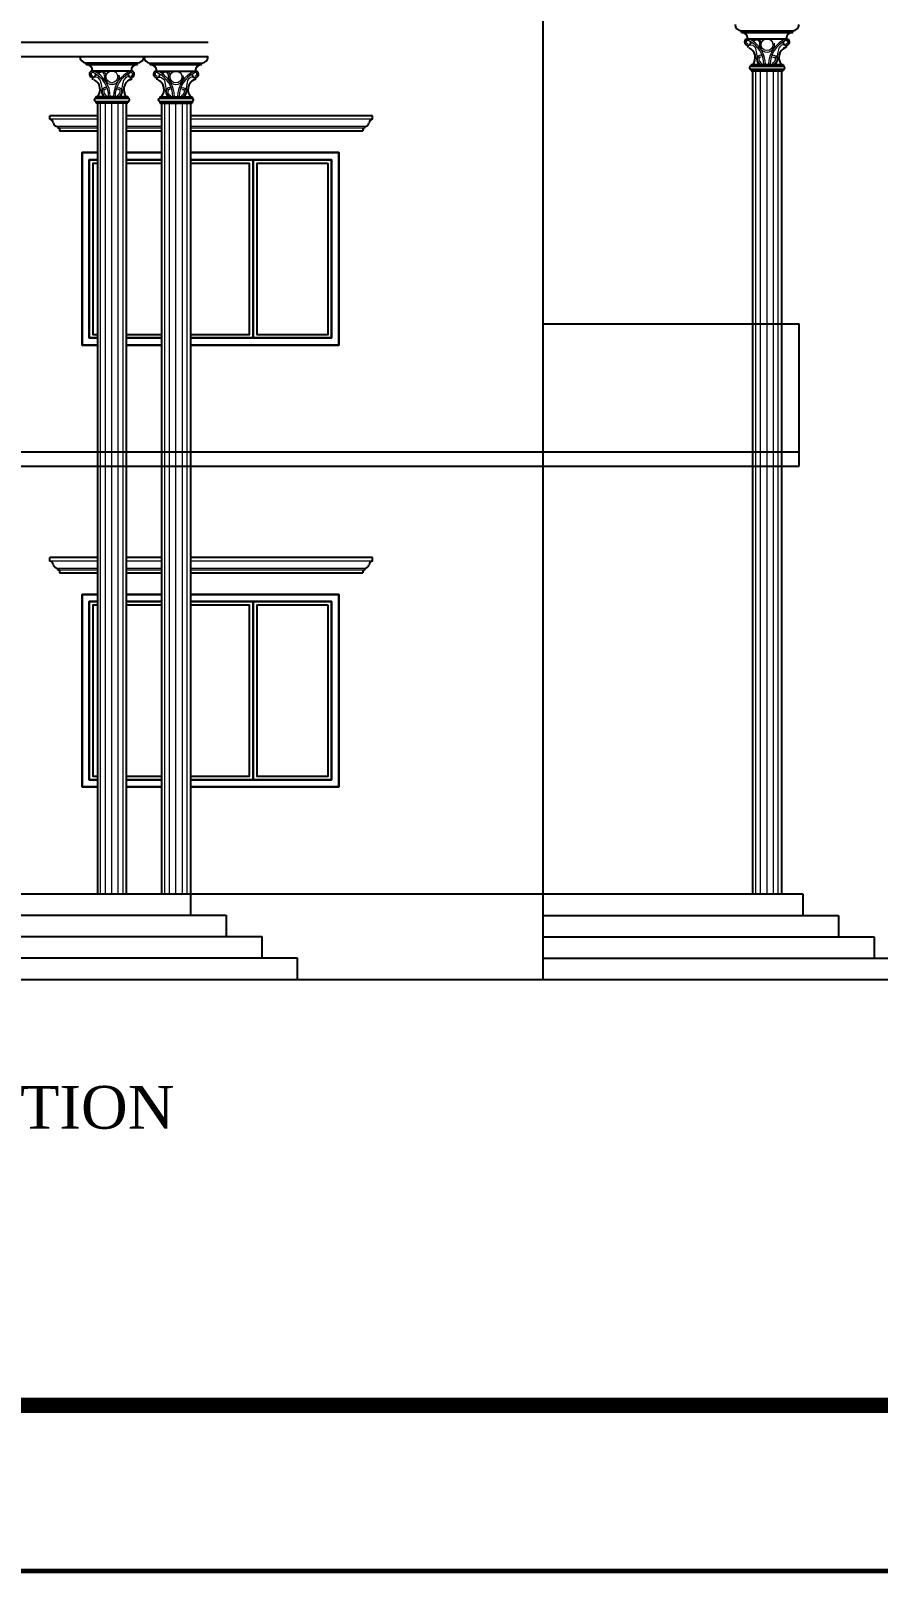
# Model space of a CAD drawing. Header units: inches. Extents: x 108286 to 1018414, y -1240248 to 57686.
# Drawn here: x 503810.4 to 504048, y -617441 to -617008.7 of the extents above; entities that cross this region are included whole.
import ezdxf

# ---------------------------------------------------------------- set-up
doc = ezdxf.new("R2010")
doc.units = ezdxf.units.IN
doc.header["$MEASUREMENT"] = 0
for name, color, linetype, lineweight in [('CORNICE', 150, 'Continuous', 20), ('ELEVATION', 31, 'Continuous', 25), ('HATCH', 255, 'Continuous', 18), ('plan elevation', 11, 'Continuous', 25), ('SHEETS', 7, 'Continuous', 60), ('TEXT', 231, 'Continuous', 20)]:
    doc.layers.add(name, color=color, linetype=linetype, lineweight=lineweight)
doc.layers.add('exwall', color=1, linetype='Continuous')
doc.layers.add('Layer1', color=150, linetype='Continuous')
doc.styles.add('7 INCH str', font='times.ttf', dxfattribs={"height": 6})

msp = doc.modelspace()

# ---------------------------------------------------------------- linework, layer by layer
at = {"layer": 'CORNICE'}
for p, q in [((503829.03, -617033.54), (503815.69, -617033.54)), ((503847.02, -617033.54), (503837.13, -617033.54)), ((503906.2, -617033.54), (503855.11, -617033.54)), ((503829.03, -617035.57), (503817.95, -617035.57)), ((503829.03, -617036.06), (503818.45, -617036.06)), ((503847.02, -617035.57), (503837.13, -617035.57)), ((503847.02, -617036.06), (503837.13, -617036.06)), ((503903.94, -617035.57), (503855.11, -617035.57)), ((503903.94, -617036.06), (503855.11, -617036.06)), ((503829.03, -617157.54), (503815.69, -617157.54)), ((503847.02, -617157.54), (503837.13, -617157.54)), ((503906.2, -617157.54), (503855.11, -617157.54)), ((503829.03, -617159.57), (503817.95, -617159.57)), ((503829.03, -617160.06), (503818.45, -617160.06)), ((503847.02, -617159.57), (503837.13, -617159.57)), ((503847.02, -617160.06), (503837.13, -617160.06)), ((503903.94, -617159.57), (503855.11, -617159.57)), ((503903.94, -617160.06), (503855.11, -617160.06))]:
    msp.add_line(p, q, dxfattribs=at)
at = {"layer": 'ELEVATION', "linetype": 'Continuous'}
for p, q in [((503815.69, -617033.54), (503815.69, -617032.54)), ((503815.69, -617033.54), (503815.69, -617032.54)), ((503829.03, -617032.54), (503815.69, -617032.54)), ((503847.02, -617032.54), (503837.13, -617032.54)), ((503906.2, -617032.54), (503855.11, -617032.54)), ((503906.2, -617033.54), (503906.2, -617032.54)), ((503906.2, -617033.54), (503906.2, -617032.54)), ((503817.95, -617035.57), (503817.95, -617036.06)), ((503818.45, -617036.06), (503817.95, -617036.06)), ((503818.45, -617036.06), (503818.45, -617036.81)), ((503818.45, -617036.81), (503829.03, -617036.81)), ((503837.13, -617036.81), (503847.02, -617036.81)), ((503855.11, -617036.81), (503903.44, -617036.81)), ((503902.7, -617036.81), (503903.44, -617036.81)), ((503903.44, -617036.06), (503903.94, -617036.06)), ((503903.44, -617036.06), (503903.44, -617036.81)), ((503903.94, -617035.57), (503903.94, -617036.06)), ((503829.03, -617156.54), (503815.69, -617156.54)), ((503815.69, -617157.54), (503815.69, -617156.54)), ((503815.69, -617157.54), (503815.69, -617156.54)), ((503847.02, -617156.54), (503837.13, -617156.54)), ((503906.2, -617156.54), (503855.11, -617156.54)), ((503906.2, -617157.54), (503906.2, -617156.54)), ((503906.2, -617157.54), (503906.2, -617156.54)), ((503817.95, -617159.57), (503817.95, -617160.06)), ((503818.45, -617160.06), (503817.95, -617160.06)), ((503818.45, -617160.06), (503818.45, -617160.81)), ((503818.45, -617160.81), (503829.03, -617160.81)), ((503837.13, -617160.81), (503847.02, -617160.81)), ((503855.11, -617160.81), (503903.44, -617160.81)), ((503902.7, -617160.81), (503903.44, -617160.81)), ((503903.44, -617160.06), (503903.94, -617160.06)), ((503903.44, -617160.06), (503903.44, -617160.81)), ((503903.94, -617159.57), (503903.94, -617160.06))]:
    msp.add_line(p, q, dxfattribs=at)
for centre, start, end in [((503815.43, -617034.8), 11.637, 78.363), ((503906.46, -617034.8), 101.637, 168.363), ((503817.95, -617034.28), 191.637, 270), ((503903.94, -617034.28), 270, 348.363), ((503815.43, -617158.8), 11.637, 78.363), ((503817.95, -617158.28), 191.637, 270), ((503903.94, -617158.28), 270, 348.363), ((503906.46, -617158.8), 101.637, 168.363)]:
    msp.add_arc(centre, 1.29, start, end, dxfattribs=at)
at = {"layer": 'exwall', "color": 7, "ltscale": 15}
for p, q in [((503954.07, -617274.91), (503954.07, -616882.91)), ((503632.15, -617011.91), (503860.07, -617011.91)), ((503632.15, -617015.91), (503860.07, -617015.91)), ((503954.07, -617090.91), (504025.85, -617090.91)), ((504025.85, -617130.91), (504025.85, -617090.91)), ((503540.07, -617126.91), (504025.85, -617126.91)), ((503540.07, -617130.91), (504025.85, -617130.91)), ((503540.07, -617250.91), (504026.9, -617250.91)), ((503855.11, -617250.91), (503855.11, -617256.91)), ((504026.9, -617250.91), (504026.9, -617256.95)), ((503627.08, -617256.91), (503865.11, -617256.91)), ((503865.11, -617256.91), (503865.11, -617262.91)), ((503954.07, -617256.95), (504036.9, -617256.95)), ((504036.9, -617256.95), (504036.9, -617262.95)), ((503617.08, -617262.91), (503875.11, -617262.91)), ((503875.11, -617262.91), (503875.11, -617268.91)), ((503954.07, -617262.95), (504046.9, -617262.95)), ((504046.9, -617262.95), (504046.9, -617268.95)), ((503607.08, -617268.91), (503885.11, -617268.91)), ((503885.11, -617268.91), (503885.11, -617274.91)), ((503954.07, -617268.95), (504056.9, -617268.95)), ((503488.18, -617274.91), (504084.85, -617274.91))]:
    msp.add_line(p, q, dxfattribs=at)
at = {"layer": 'exwall', "color": 27, "ltscale": 15}
for p, q in [((503824.72, -617042.91), (503824.72, -617096.91)), ((503824.72, -617096.91), (503829.03, -617096.91)), ((503855.11, -617096.91), (503896.72, -617096.91)), ((503824.72, -617166.91), (503829.03, -617166.91)), ((503824.72, -617166.91), (503824.72, -617220.91)), ((503824.72, -617166.91), (503824.72, -617220.91)), ((503837.13, -617166.91), (503847.02, -617166.91)), ((503824.72, -617220.91), (503829.03, -617220.91)), ((503824.72, -617220.91), (503829.03, -617220.91))]:
    msp.add_line(p, q, dxfattribs=at)
at = {"layer": 'HATCH'}
for p, q in [((504013.7, -617250.91), (504013.7, -617019.96)), ((504015.05, -617250.91), (504015.05, -617019.96)), ((504016.85, -617250.91), (504016.85, -617019.96)), ((504018.65, -617250.91), (504018.65, -617019.96)), ((504020, -617250.91), (504020, -617019.96)), ((503829.93, -617250.91), (503829.93, -617028.96)), ((503831.28, -617250.91), (503831.28, -617028.96)), ((503833.08, -617250.91), (503833.08, -617028.96)), ((503834.88, -617250.91), (503834.88, -617028.96)), ((503836.23, -617250.91), (503836.23, -617028.96)), ((503847.92, -617250.91), (503847.92, -617028.99)), ((503849.26, -617250.91), (503849.26, -617028.99)), ((503851.06, -617250.91), (503851.06, -617028.99)), ((503852.86, -617250.91), (503852.86, -617028.99)), ((503854.21, -617250.91), (503854.21, -617028.99))]:
    msp.add_line(p, q, dxfattribs=at)
for points in [[(504011.86, -617012.65), (504012.83, -617012.73), (504013.31, -617013.25), (504013.6, -617013.63), (504013.83, -617014.68), (504014.03, -617015.78), (504013.93, -617016.54), (504013.98, -617017.2), (504014.22, -617017.73), (504014.36, -617018.11), (504014.41, -617018.16)], [(504011.86, -617012.65), (504012.83, -617012.73), (504013.31, -617013.25), (504013.6, -617013.63), (504013.83, -617014.68), (504014.03, -617015.78), (504013.93, -617016.54), (504013.98, -617017.2), (504014.22, -617017.73), (504014.36, -617018.11), (504014.41, -617018.16)], [(504015.41, -617015.78), (504014.93, -617015.59), (504014.5, -617015.78), (504014.12, -617016.25), (504014.12, -617016.87), (504014.17, -617017.2), (504014.36, -617017.49), (504014.65, -617017.92), (504014.84, -617018.06), (504014.88, -617018.06), (504014.91, -617018.16)], [(504015.41, -617015.78), (504014.93, -617015.59), (504014.5, -617015.78), (504014.12, -617016.25), (504014.12, -617016.87), (504014.17, -617017.2), (504014.36, -617017.49), (504014.64, -617017.92), (504014.84, -617018.06), (504014.88, -617018.06), (504014.91, -617018.16)], [(504015.24, -617016.19), (504014.94, -617016.07), (504014.78, -617016.14), (504014.57, -617016.41), (504014.57, -617016.84), (504014.6, -617017.04), (504014.73, -617017.24), (504014.98, -617017.6), (504015.29, -617017.84), (504015.34, -617018.03)], [(504015.24, -617016.19), (504014.94, -617016.07), (504014.78, -617016.14), (504014.57, -617016.41), (504014.57, -617016.84), (504014.6, -617017.04), (504014.73, -617017.24), (504014.98, -617017.6), (504015.29, -617017.84), (504015.34, -617018.03)], [(504018.31, -617015.78), (504018.78, -617015.59), (504019.21, -617015.78), (504019.59, -617016.25), (504019.59, -617016.87), (504019.55, -617017.2), (504019.36, -617017.49), (504019.07, -617017.92), (504018.88, -617018.06), (504018.83, -617018.06), (504018.8, -617018.16)], [(504018.31, -617015.78), (504018.78, -617015.59), (504019.21, -617015.78), (504019.59, -617016.25), (504019.59, -617016.87), (504019.55, -617017.2), (504019.36, -617017.49), (504019.07, -617017.92), (504018.88, -617018.06), (504018.83, -617018.06), (504018.8, -617018.16)], [(504018.47, -617016.19), (504018.77, -617016.07), (504018.93, -617016.14), (504019.14, -617016.41), (504019.14, -617016.84), (504019.12, -617017.04), (504018.98, -617017.24), (504018.74, -617017.6), (504018.43, -617017.84), (504018.37, -617018.03)], [(504018.47, -617016.19), (504018.77, -617016.07), (504018.93, -617016.14), (504019.14, -617016.41), (504019.14, -617016.84), (504019.12, -617017.04), (504018.98, -617017.24), (504018.74, -617017.6), (504018.43, -617017.84), (504018.37, -617018.03)], [(504021.85, -617012.65), (504020.88, -617012.73), (504020.4, -617013.25), (504020.12, -617013.63), (504019.88, -617014.68), (504019.69, -617015.78), (504019.78, -617016.54), (504019.74, -617017.2), (504019.5, -617017.73), (504019.36, -617018.11), (504019.31, -617018.16)], [(504021.85, -617012.65), (504020.88, -617012.73), (504020.4, -617013.25), (504020.12, -617013.63), (504019.88, -617014.68), (504019.69, -617015.78), (504019.78, -617016.54), (504019.74, -617017.2), (504019.5, -617017.73), (504019.36, -617018.11), (504019.31, -617018.16)], [(503828.09, -617021.65), (503829.06, -617021.73), (503829.54, -617022.25), (503829.83, -617022.63), (503830.07, -617023.68), (503830.26, -617024.78), (503830.16, -617025.54), (503830.21, -617026.2), (503830.45, -617026.73), (503830.59, -617027.11), (503830.64, -617027.16)], [(503828.09, -617021.65), (503829.06, -617021.73), (503829.54, -617022.25), (503829.83, -617022.63), (503830.07, -617023.68), (503830.26, -617024.78), (503830.16, -617025.54), (503830.21, -617026.2), (503830.45, -617026.73), (503830.59, -617027.11), (503830.64, -617027.16)], [(503831.64, -617024.78), (503831.16, -617024.59), (503830.73, -617024.78), (503830.35, -617025.25), (503830.35, -617025.87), (503830.4, -617026.2), (503830.59, -617026.49), (503830.88, -617026.92), (503831.07, -617027.06), (503831.11, -617027.06), (503831.14, -617027.16)], [(503831.64, -617024.78), (503831.16, -617024.59), (503830.73, -617024.78), (503830.35, -617025.25), (503830.35, -617025.87), (503830.4, -617026.2), (503830.59, -617026.49), (503830.88, -617026.92), (503831.07, -617027.06), (503831.11, -617027.06), (503831.14, -617027.16)], [(503831.47, -617025.19), (503831.17, -617025.07), (503831.02, -617025.14), (503830.8, -617025.41), (503830.8, -617025.84), (503830.83, -617026.04), (503830.96, -617026.24), (503831.21, -617026.6), (503831.52, -617026.84), (503831.57, -617027.03)], [(503831.47, -617025.19), (503831.17, -617025.07), (503831.01, -617025.14), (503830.8, -617025.41), (503830.8, -617025.84), (503830.83, -617026.04), (503830.96, -617026.24), (503831.21, -617026.6), (503831.52, -617026.84), (503831.57, -617027.03)], [(503834.54, -617024.78), (503835.01, -617024.59), (503835.44, -617024.78), (503835.82, -617025.25), (503835.82, -617025.87), (503835.78, -617026.2), (503835.59, -617026.49), (503835.3, -617026.92), (503835.11, -617027.06), (503835.06, -617027.06), (503835.03, -617027.16)], [(503834.54, -617024.78), (503835.01, -617024.59), (503835.44, -617024.78), (503835.82, -617025.25), (503835.82, -617025.87), (503835.78, -617026.2), (503835.59, -617026.49), (503835.3, -617026.92), (503835.11, -617027.06), (503835.06, -617027.06), (503835.03, -617027.16)], [(503834.7, -617025.19), (503835, -617025.07), (503835.16, -617025.14), (503835.37, -617025.41), (503835.37, -617025.84), (503835.35, -617026.04), (503835.21, -617026.24), (503834.97, -617026.6), (503834.66, -617026.84), (503834.6, -617027.03)], [(503834.7, -617025.19), (503835, -617025.07), (503835.16, -617025.14), (503835.37, -617025.41), (503835.37, -617025.84), (503835.35, -617026.04), (503835.21, -617026.24), (503834.97, -617026.6), (503834.66, -617026.84), (503834.6, -617027.03)], [(503838.08, -617021.65), (503837.11, -617021.73), (503836.63, -617022.25), (503836.35, -617022.63), (503836.11, -617023.68), (503835.92, -617024.78), (503836.01, -617025.54), (503835.97, -617026.2), (503835.73, -617026.73), (503835.59, -617027.11), (503835.54, -617027.16)], [(503838.08, -617021.65), (503837.11, -617021.73), (503836.63, -617022.25), (503836.35, -617022.63), (503836.11, -617023.68), (503835.92, -617024.78), (503836.01, -617025.54), (503835.97, -617026.2), (503835.73, -617026.73), (503835.59, -617027.11), (503835.54, -617027.16)], [(503846.08, -617021.69), (503847.05, -617021.77), (503847.53, -617022.29), (503847.81, -617022.67), (503848.05, -617023.72), (503848.24, -617024.81), (503848.15, -617025.58), (503848.19, -617026.24), (503848.43, -617026.76), (503848.57, -617027.15), (503848.62, -617027.2)], [(503846.08, -617021.69), (503847.05, -617021.77), (503847.53, -617022.29), (503847.81, -617022.67), (503848.05, -617023.72), (503848.24, -617024.81), (503848.14, -617025.58), (503848.19, -617026.24), (503848.43, -617026.76), (503848.57, -617027.15), (503848.62, -617027.2)], [(503849.62, -617024.81), (503849.15, -617024.62), (503848.72, -617024.81), (503848.34, -617025.29), (503848.34, -617025.91), (503848.38, -617026.24), (503848.57, -617026.53), (503848.86, -617026.96), (503849.05, -617027.1), (503849.1, -617027.1), (503849.13, -617027.2)], [(503849.62, -617024.81), (503849.15, -617024.62), (503848.72, -617024.81), (503848.34, -617025.29), (503848.34, -617025.91), (503848.38, -617026.24), (503848.57, -617026.53), (503848.86, -617026.96), (503849.05, -617027.1), (503849.1, -617027.1), (503849.13, -617027.2)], [(503849.46, -617025.23), (503849.15, -617025.11), (503849, -617025.18), (503848.79, -617025.45), (503848.79, -617025.88), (503848.81, -617026.08), (503848.95, -617026.28), (503849.19, -617026.64), (503849.5, -617026.87), (503849.56, -617027.07)], [(503849.46, -617025.23), (503849.15, -617025.11), (503849, -617025.18), (503848.79, -617025.45), (503848.79, -617025.88), (503848.81, -617026.08), (503848.95, -617026.28), (503849.19, -617026.64), (503849.5, -617026.87), (503849.56, -617027.07)], [(503852.52, -617024.81), (503853, -617024.62), (503853.43, -617024.81), (503853.81, -617025.29), (503853.81, -617025.91), (503853.76, -617026.24), (503853.57, -617026.53), (503853.28, -617026.96), (503853.09, -617027.1), (503853.05, -617027.1), (503853.02, -617027.2)], [(503852.52, -617024.81), (503853, -617024.62), (503853.43, -617024.81), (503853.81, -617025.29), (503853.81, -617025.91), (503853.76, -617026.24), (503853.57, -617026.53), (503853.28, -617026.96), (503853.09, -617027.1), (503853.05, -617027.1), (503853.02, -617027.2)], [(503852.69, -617025.23), (503852.99, -617025.11), (503853.14, -617025.18), (503853.36, -617025.45), (503853.36, -617025.88), (503853.33, -617026.08), (503853.2, -617026.28), (503852.95, -617026.64), (503852.64, -617026.87), (503852.59, -617027.07)], [(503852.69, -617025.23), (503852.99, -617025.11), (503853.14, -617025.18), (503853.36, -617025.45), (503853.36, -617025.88), (503853.33, -617026.08), (503853.2, -617026.28), (503852.95, -617026.64), (503852.64, -617026.87), (503852.59, -617027.07)], [(503856.07, -617021.69), (503855.1, -617021.77), (503854.62, -617022.29), (503854.33, -617022.67), (503854.09, -617023.72), (503853.9, -617024.81), (503854, -617025.58), (503853.95, -617026.24), (503853.71, -617026.76), (503853.57, -617027.15), (503853.52, -617027.2)], [(503856.07, -617021.69), (503855.1, -617021.77), (503854.62, -617022.29), (503854.33, -617022.67), (503854.09, -617023.72), (503853.9, -617024.81), (503854, -617025.58), (503853.95, -617026.24), (503853.71, -617026.76), (503853.57, -617027.15), (503853.52, -617027.2)]]:
    msp.add_lwpolyline(points, dxfattribs=at)
for centre in [(504016.86, -617012.62), (504016.86, -617012.62), (503833.09, -617021.62), (503833.09, -617021.62), (503851.07, -617021.66), (503851.07, -617021.66)]:
    msp.add_circle(centre, 1.66, dxfattribs=at)
for centre, radius, start, end in [((504011.46, -617011.86), 0.45, 47.8029, 270), ((504011.46, -617011.86), 0.45, 47.8029, 270), ((504008.38, -617018.26), 8.03, 0.6961, 65.3014), ((504008.38, -617018.26), 8.03, 0.6961, 65.3014), ((504008.55, -617018.2), 7.41, 0.2648, 64.3157), ((504008.55, -617018.2), 7.41, 0.2648, 64.3157), ((504014.01, -617012.21), 1.24, 343.6181, 154.9968), ((504014.01, -617012.21), 1.24, 343.6181, 154.9968), ((504013.91, -617012.19), 0.887, 342.8526, 155.6253), ((504013.91, -617012.19), 0.887, 342.8526, 155.6253), ((504016.86, -617012.62), 2.11, 168.0367, 11.9633), ((504016.86, -617012.62), 2.11, 168.0367, 11.9633), ((504025, -617018.15), 7.7, 110.9184, 180.0646), ((504025, -617018.15), 7.7, 110.9184, 180.0646), ((504025.16, -617018.2), 7.41, 115.6843, 179.7352), ((504025.16, -617018.2), 7.41, 115.6843, 179.7352), ((504022.26, -617011.86), 0.9, 179.2724, 90), ((504022.26, -617011.86), 0.45, 270, 132.1971), ((504022.25, -617011.86), 0.45, 270, 132.1971), ((503827.69, -617020.86), 0.45, 47.8029, 270), ((503827.69, -617020.86), 0.45, 47.8029, 270), ((503824.61, -617027.26), 8.03, 0.6961, 65.3014), ((503824.61, -617027.26), 8.03, 0.6961, 65.3014), ((503824.78, -617027.2), 7.41, 0.2648, 64.3157), ((503824.78, -617027.2), 7.41, 0.2648, 64.3157), ((503830.24, -617021.21), 1.24, 343.6181, 154.9968), ((503830.24, -617021.21), 1.24, 343.6181, 154.9968), ((503830.14, -617021.19), 0.887, 342.8526, 155.6253), ((503830.14, -617021.19), 0.887, 342.8526, 155.6253), ((503841.23, -617027.15), 7.7, 110.9184, 180.0646), ((503841.23, -617027.15), 7.7, 110.9184, 180.0646), ((503841.39, -617027.2), 7.41, 115.6843, 179.7352), ((503841.39, -617027.2), 7.41, 115.6843, 179.7352), ((503838.49, -617020.86), 0.9, 179.2724, 90), ((503838.49, -617020.86), 0.45, 270, 132.1971), ((503838.49, -617020.86), 0.45, 270, 132.1971), ((503845.67, -617020.9), 0.45, 47.8029, 270), ((503845.67, -617020.9), 0.45, 47.8029, 270), ((503842.59, -617027.29), 8.03, 0.6961, 65.3014), ((503842.59, -617027.29), 8.03, 0.6961, 65.3014), ((503842.77, -617027.24), 7.41, 0.2648, 64.3157), ((503842.77, -617027.24), 7.41, 0.2648, 64.3157), ((503848.23, -617021.25), 1.24, 343.6181, 154.9968), ((503848.23, -617021.25), 1.24, 343.6181, 154.9968), ((503848.12, -617021.23), 0.887, 342.8526, 155.6253), ((503848.12, -617021.23), 0.887, 342.8526, 155.6253), ((503859.22, -617027.19), 7.7, 110.9184, 180.0646), ((503859.22, -617027.19), 7.7, 110.9184, 180.0646), ((503859.38, -617027.24), 7.41, 115.6843, 179.7352), ((503859.38, -617027.24), 7.41, 115.6843, 179.7352), ((503856.47, -617020.9), 0.9, 179.2724, 90), ((503856.47, -617020.9), 0.45, 270, 132.1971), ((503856.47, -617020.9), 0.45, 270, 132.1971), ((503833.09, -617021.62), 2.11, 168.0367, 11.9633), ((503833.09, -617021.62), 2.11, 168.0367, 11.9633), ((503851.07, -617021.66), 2.11, 168.0367, 11.9633), ((503851.07, -617021.66), 2.11, 168.0367, 11.9633)]:
    msp.add_arc(centre, radius, start, end, dxfattribs=at)
at = {"layer": 'Layer1', "color": 167, "ltscale": 15}
for p, q in [((503824.72, -617042.91), (503829.03, -617042.91)), ((503829.03, -617042.91), (503824.72, -617042.91)), ((503824.72, -617042.91), (503824.72, -617096.91)), ((503837.13, -617042.91), (503847.02, -617042.91)), ((503847.02, -617042.91), (503837.13, -617042.91)), ((503855.11, -617042.91), (503896.72, -617042.91)), ((503896.72, -617042.91), (503855.11, -617042.91)), ((503896.72, -617042.91), (503896.72, -617096.91)), ((503896.72, -617096.91), (503896.72, -617042.91)), ((503829.03, -617096.91), (503824.72, -617096.91)), ((503837.13, -617096.91), (503847.02, -617096.91)), ((503847.02, -617096.91), (503837.13, -617096.91)), ((503896.72, -617096.91), (503855.11, -617096.91)), ((503824.72, -617166.91), (503829.03, -617166.91)), ((503829.03, -617166.91), (503824.72, -617166.91)), ((503824.72, -617166.91), (503824.72, -617220.91)), ((503837.13, -617166.91), (503847.02, -617166.91)), ((503847.02, -617166.91), (503837.13, -617166.91)), ((503855.11, -617166.91), (503896.72, -617166.91)), ((503855.11, -617166.91), (503896.72, -617166.91)), ((503896.72, -617166.91), (503855.11, -617166.91)), ((503896.72, -617166.91), (503896.72, -617220.91)), ((503896.72, -617166.91), (503896.72, -617220.91)), ((503896.72, -617220.91), (503896.72, -617166.91)), ((503829.03, -617220.91), (503824.72, -617220.91)), ((503837.13, -617220.91), (503847.02, -617220.91)), ((503837.13, -617220.91), (503847.02, -617220.91)), ((503847.02, -617220.91), (503837.13, -617220.91)), ((503855.11, -617220.91), (503896.72, -617220.91)), ((503855.11, -617220.91), (503896.72, -617220.91)), ((503896.72, -617220.91), (503855.11, -617220.91))]:
    msp.add_line(p, q, dxfattribs=at)
for points in [[(503829.03, -617096.91), (503824.72, -617096.91), (503824.72, -617042.91), (503829.03, -617042.91)], [(503829.03, -617094.91), (503826.72, -617094.91), (503826.72, -617044.91), (503829.03, -617044.91)], [(503829.03, -617044.91), (503826.72, -617044.91), (503826.72, -617094.91), (503829.03, -617094.91)], [(503829.03, -617045.91), (503827.72, -617045.91), (503827.72, -617093.91), (503829.03, -617093.91)], [(503837.13, -617042.91), (503847.02, -617042.91)], [(503837.13, -617044.91), (503847.02, -617044.91)], [(503847.02, -617044.91), (503837.13, -617044.91)], [(503847.02, -617045.91), (503837.13, -617045.91)], [(503855.11, -617042.91), (503896.72, -617042.91), (503896.72, -617096.91), (503855.11, -617096.91)], [(503855.11, -617044.91), (503894.72, -617044.91), (503894.72, -617094.91), (503855.11, -617094.91)], [(503855.11, -617094.91), (503872.72, -617094.91), (503872.72, -617044.91), (503855.11, -617044.91)], [(503855.11, -617093.91), (503871.72, -617093.91), (503871.72, -617045.91), (503855.11, -617045.91)], [(503837.13, -617093.91), (503847.02, -617093.91)], [(503847.02, -617094.91), (503837.13, -617094.91)], [(503837.13, -617094.91), (503847.02, -617094.91)], [(503847.02, -617096.91), (503837.13, -617096.91)], [(503829.03, -617220.91), (503824.72, -617220.91), (503824.72, -617166.91), (503829.03, -617166.91)], [(503837.13, -617166.91), (503847.02, -617166.91)], [(503855.11, -617166.91), (503896.72, -617166.91), (503896.72, -617220.91), (503855.11, -617220.91)], [(503829.03, -617218.91), (503826.72, -617218.91), (503826.72, -617168.91), (503829.03, -617168.91)], [(503829.03, -617168.91), (503826.72, -617168.91), (503826.72, -617218.91), (503829.03, -617218.91)], [(503829.03, -617169.91), (503827.72, -617169.91), (503827.72, -617217.91), (503829.03, -617217.91)], [(503837.13, -617168.91), (503847.02, -617168.91)], [(503847.02, -617168.91), (503837.13, -617168.91)], [(503847.02, -617169.91), (503837.13, -617169.91)], [(503855.11, -617168.91), (503894.72, -617168.91), (503894.72, -617218.91), (503855.11, -617218.91)], [(503855.11, -617218.91), (503872.72, -617218.91), (503872.72, -617168.91), (503855.11, -617168.91)], [(503855.11, -617217.91), (503871.72, -617217.91), (503871.72, -617169.91), (503855.11, -617169.91)], [(503837.13, -617217.91), (503847.02, -617217.91)], [(503847.02, -617218.91), (503837.13, -617218.91)], [(503837.13, -617218.91), (503847.02, -617218.91)], [(503847.02, -617220.91), (503837.13, -617220.91)]]:
    msp.add_lwpolyline(points, dxfattribs=at)
for points in [[(503894.72, -617044.91), (503872.72, -617044.91), (503872.72, -617094.91), (503894.72, -617094.91)], [(503893.72, -617045.91), (503873.72, -617045.91), (503873.72, -617093.91), (503893.72, -617093.91)], [(503894.72, -617168.91), (503872.72, -617168.91), (503872.72, -617218.91), (503894.72, -617218.91)], [(503893.72, -617169.91), (503873.72, -617169.91), (503873.72, -617217.91), (503893.72, -617217.91)]]:
    msp.add_lwpolyline(points, close=True, dxfattribs=at)
at = {"layer": 'plan elevation', "ltscale": 30}
for p, q in [((504009.66, -617008.71), (504024.05, -617008.71)), ((504009.66, -617009.16), (504024.05, -617009.16)), ((504009.66, -617009.16), (504024.05, -617009.16)), ((504009.67, -617009.16), (504009.67, -617008.71)), ((504009.67, -617009.16), (504009.67, -617008.71)), ((504011.46, -617010.96), (504020.65, -617010.96)), ((504011.46, -617010.96), (504022.25, -617010.96)), ((504012.55, -617009.16), (504022.26, -617009.16)), ((504012.55, -617009.16), (504022.25, -617009.16)), ((504024.05, -617009.16), (504024.05, -617008.71)), ((504024.05, -617009.16), (504024.05, -617008.71)), ((504011.46, -617012.76), (504011.46, -617013.43)), ((504011.46, -617012.76), (504011.46, -617013.43)), ((504022.25, -617012.76), (504022.25, -617013.43)), ((504022.26, -617012.76), (504022.26, -617013.43)), ((503825.89, -617017.71), (503840.28, -617017.71)), ((503825.89, -617017.71), (503840.28, -617017.71)), ((503825.89, -617018.16), (503840.28, -617018.16)), ((503825.89, -617018.16), (503840.28, -617018.16)), ((503825.9, -617018.16), (503825.9, -617017.71)), ((503825.9, -617018.16), (503825.9, -617017.71)), ((503827.69, -617019.96), (503836.88, -617019.96)), ((503827.69, -617019.96), (503838.49, -617019.96)), ((503828.78, -617018.16), (503838.49, -617018.16)), ((503828.78, -617018.16), (503838.49, -617018.16)), ((503840.28, -617018.16), (503840.28, -617017.71)), ((503840.28, -617018.16), (503840.28, -617017.71)), ((503843.88, -617017.75), (503858.27, -617017.75)), ((503843.88, -617017.75), (503858.27, -617017.75)), ((503843.88, -617018.2), (503843.88, -617017.75)), ((503843.88, -617018.2), (503843.88, -617017.75)), ((503843.88, -617018.2), (503858.27, -617018.2)), ((503843.88, -617018.2), (503858.27, -617018.2)), ((503845.67, -617020), (503854.86, -617020)), ((503845.67, -617020), (503856.47, -617020)), ((503846.77, -617018.2), (503856.47, -617018.2)), ((503846.77, -617018.2), (503856.47, -617018.2)), ((503858.27, -617018.2), (503858.27, -617017.75)), ((503858.27, -617018.2), (503858.27, -617017.75)), ((504012.36, -617018.16), (504012.36, -617018.61)), ((504012.36, -617018.16), (504021.36, -617018.16)), ((504012.36, -617018.16), (504012.36, -617018.61)), ((504012.36, -617018.16), (504021.36, -617018.16)), ((504012.36, -617018.61), (504021.36, -617018.61)), ((504012.36, -617018.61), (504021.36, -617018.61)), ((504012.36, -617019.51), (504012.36, -617019.96)), ((504012.36, -617019.51), (504021.36, -617019.51)), ((504012.36, -617019.51), (504012.36, -617019.96)), ((504012.36, -617019.51), (504021.36, -617019.51)), ((504012.36, -617019.96), (504021.36, -617019.96)), ((504012.36, -617019.96), (504021.36, -617019.96)), ((504012.8, -617019.96), (504012.8, -617048.58)), ((504012.8, -617019.96), (504012.8, -617250.91)), ((504020.9, -617019.96), (504020.9, -617048.58)), ((504020.9, -617019.96), (504020.9, -617250.91)), ((504021.36, -617018.16), (504021.36, -617018.61)), ((504021.36, -617018.16), (504021.36, -617018.61)), ((504021.36, -617019.51), (504021.36, -617019.96)), ((504021.36, -617019.51), (504021.36, -617019.96)), ((503827.69, -617021.76), (503827.69, -617022.43)), ((503827.69, -617021.76), (503827.69, -617022.43)), ((503838.49, -617021.76), (503838.49, -617022.43)), ((503838.49, -617021.76), (503838.49, -617022.43)), ((503845.67, -617021.8), (503845.67, -617022.46)), ((503845.67, -617021.8), (503845.67, -617022.46)), ((503856.47, -617021.8), (503856.47, -617022.46)), ((503856.47, -617021.8), (503856.47, -617022.46)), ((503828.59, -617027.16), (503828.59, -617027.61)), ((503828.59, -617027.16), (503837.59, -617027.16)), ((503828.59, -617027.16), (503828.59, -617027.61)), ((503828.59, -617027.16), (503837.59, -617027.16)), ((503828.59, -617027.61), (503837.59, -617027.61)), ((503828.59, -617027.61), (503837.59, -617027.61)), ((503828.59, -617028.51), (503828.59, -617028.96)), ((503828.59, -617028.51), (503837.59, -617028.51)), ((503828.59, -617028.51), (503828.59, -617028.96)), ((503828.59, -617028.51), (503837.59, -617028.51)), ((503828.59, -617028.96), (503837.59, -617028.96)), ((503828.59, -617028.96), (503837.59, -617028.96)), ((503829.03, -617028.96), (503829.03, -617057.58)), ((503829.03, -617028.96), (503829.03, -617250.91)), ((503837.13, -617028.96), (503837.13, -617057.58)), ((503837.13, -617028.96), (503837.13, -617250.91)), ((503837.59, -617027.16), (503837.59, -617027.61)), ((503837.59, -617027.16), (503837.59, -617027.61)), ((503837.59, -617028.51), (503837.59, -617028.96)), ((503837.59, -617028.51), (503837.59, -617028.96)), ((503846.57, -617027.2), (503846.57, -617027.65)), ((503846.57, -617027.2), (503855.57, -617027.2)), ((503846.57, -617027.2), (503846.57, -617027.65)), ((503846.57, -617027.2), (503855.57, -617027.2)), ((503846.57, -617027.65), (503855.57, -617027.65)), ((503846.57, -617027.65), (503855.57, -617027.65)), ((503846.57, -617028.54), (503846.57, -617028.99)), ((503846.57, -617028.54), (503855.57, -617028.54)), ((503846.57, -617028.54), (503846.57, -617028.99)), ((503846.57, -617028.54), (503855.57, -617028.54)), ((503846.57, -617028.99), (503855.57, -617028.99)), ((503846.57, -617028.99), (503855.57, -617028.99)), ((503847.02, -617028.99), (503847.02, -617057.62)), ((503847.02, -617028.99), (503847.02, -617250.91)), ((503855.11, -617028.99), (503855.11, -617057.62)), ((503855.11, -617028.99), (503855.11, -617250.91)), ((503855.57, -617027.2), (503855.57, -617027.65)), ((503855.57, -617027.2), (503855.57, -617027.65)), ((503855.57, -617028.54), (503855.57, -617028.99)), ((503855.57, -617028.54), (503855.57, -617028.99))]:
    msp.add_line(p, q, dxfattribs=at)
for centre, radius, start, end in [((504009.67, -617006.91), 1.8, 180, 270), ((504024.05, -617006.91), 1.8, 270, 0), ((504009.66, -617010.96), 1.8, 0, 90), ((504009.66, -617010.96), 1.8, 0, 90), ((504011.46, -617011.86), 0.9, 90, 0.7276), ((504011.46, -617011.86), 0.9, 90, 0.7276), ((504022.25, -617011.86), 0.9, 179.2724, 90), ((504024.05, -617010.96), 1.8, 90, 180), ((504024.05, -617010.96), 1.8, 90, 180), ((503825.9, -617015.91), 1.8, 180, 270), ((503825.9, -617015.91), 1.8, 180, 270), ((503840.28, -617015.91), 1.8, 270, 0), ((503840.28, -617015.91), 1.8, 270, 0), ((503843.88, -617015.95), 1.8, 180, 270), ((503843.88, -617015.95), 1.8, 180, 270), ((503858.27, -617015.95), 1.8, 270, 0), ((503858.27, -617015.95), 1.8, 270, 0), ((504010.5, -617016.19), 3.04, 319.6334, 63.5933), ((504010.5, -617016.19), 3.04, 319.6334, 63.5933), ((504023.22, -617016.19), 3.04, 116.4067, 220.3666), ((504023.22, -617016.19), 3.04, 116.4067, 220.3666), ((504022.12, -617014.32), 0.9, 81.4455, 139.6632), ((504022.12, -617014.32), 0.9, 81.4455, 139.6632), ((503825.89, -617019.96), 1.8, 0, 90), ((503825.89, -617019.96), 1.8, 0, 90), ((503827.69, -617020.86), 0.9, 90, 0.7276), ((503827.69, -617020.86), 0.9, 90, 0.7276), ((503838.49, -617020.86), 0.9, 179.2724, 90), ((503840.28, -617019.96), 1.8, 90, 180), ((503840.28, -617019.96), 1.8, 90, 180), ((503843.88, -617020), 1.8, 0, 90), ((503843.88, -617020), 1.8, 0, 90), ((503845.67, -617020.9), 0.9, 90, 0.7276), ((503845.67, -617020.9), 0.9, 90, 0.7276), ((503856.47, -617020.9), 0.9, 179.2724, 90), ((503858.27, -617020), 1.8, 90, 180), ((503858.27, -617020), 1.8, 90, 180), ((504012.36, -617019.06), 0.45, 90, 270), ((504012.36, -617019.06), 0.45, 90, 270), ((504021.36, -617019.06), 0.45, 270, 90), ((504021.36, -617019.06), 0.45, 270, 90), ((503826.73, -617025.19), 3.04, 319.6334, 63.5933), ((503826.73, -617025.19), 3.04, 319.6334, 63.5933), ((503839.45, -617025.19), 3.04, 116.4067, 220.3666), ((503839.45, -617025.19), 3.04, 116.4067, 220.3666), ((503838.35, -617023.32), 0.9, 81.4455, 139.6632), ((503838.35, -617023.32), 0.9, 81.4455, 139.6632), ((503844.71, -617025.23), 3.04, 319.6334, 63.5933), ((503844.71, -617025.23), 3.04, 319.6334, 63.5933), ((503857.43, -617025.23), 3.04, 116.4067, 220.3666), ((503857.43, -617025.23), 3.04, 116.4067, 220.3666), ((503856.34, -617023.35), 0.9, 81.4455, 139.6632), ((503856.34, -617023.35), 0.9, 81.4455, 139.6632), ((503828.59, -617028.06), 0.45, 90, 270), ((503828.59, -617028.06), 0.45, 90, 270), ((503837.59, -617028.06), 0.45, 270, 90), ((503837.59, -617028.06), 0.45, 270, 90), ((503846.57, -617028.09), 0.45, 90, 270), ((503846.57, -617028.09), 0.45, 90, 270), ((503855.57, -617028.09), 0.45, 270, 90), ((503855.57, -617028.09), 0.45, 270, 90)]:
    msp.add_arc(centre, radius, start, end, dxfattribs=at)
at = {"layer": 'SHEETS'}
for points in [[(502502.29, -615341.01), (505598.29, -615341.01), (505598.29, -617441.01), (502502.29, -617441.01)], [(502595.29, -615386.01), (505553.29, -615386.01), (505553.29, -617396.01), (502595.29, -617396.01)], [(502596.29, -615387.01), (505552.29, -615387.01), (505552.29, -617395.01), (502596.29, -617395.01)], [(502597.29, -615388.01), (505551.29, -615388.01), (505551.29, -617394.01), (502597.29, -617394.01)], [(502598.29, -615389.01), (505550.29, -615389.01), (505550.29, -617393.01), (502598.29, -617393.01)]]:
    msp.add_lwpolyline(points, close=True, dxfattribs=at)

# ---------------------------------------------------------------- texts
at = {"layer": 'TEXT', "insert": (503689.03, -617304.81), "char_height": 12, "width": 482.9501, "attachment_point": 1, "style": '7 INCH str'}
msp.add_mtext('EAST   ELEVATION', dxfattribs=at)

doc.saveas('drawing.dxf')
